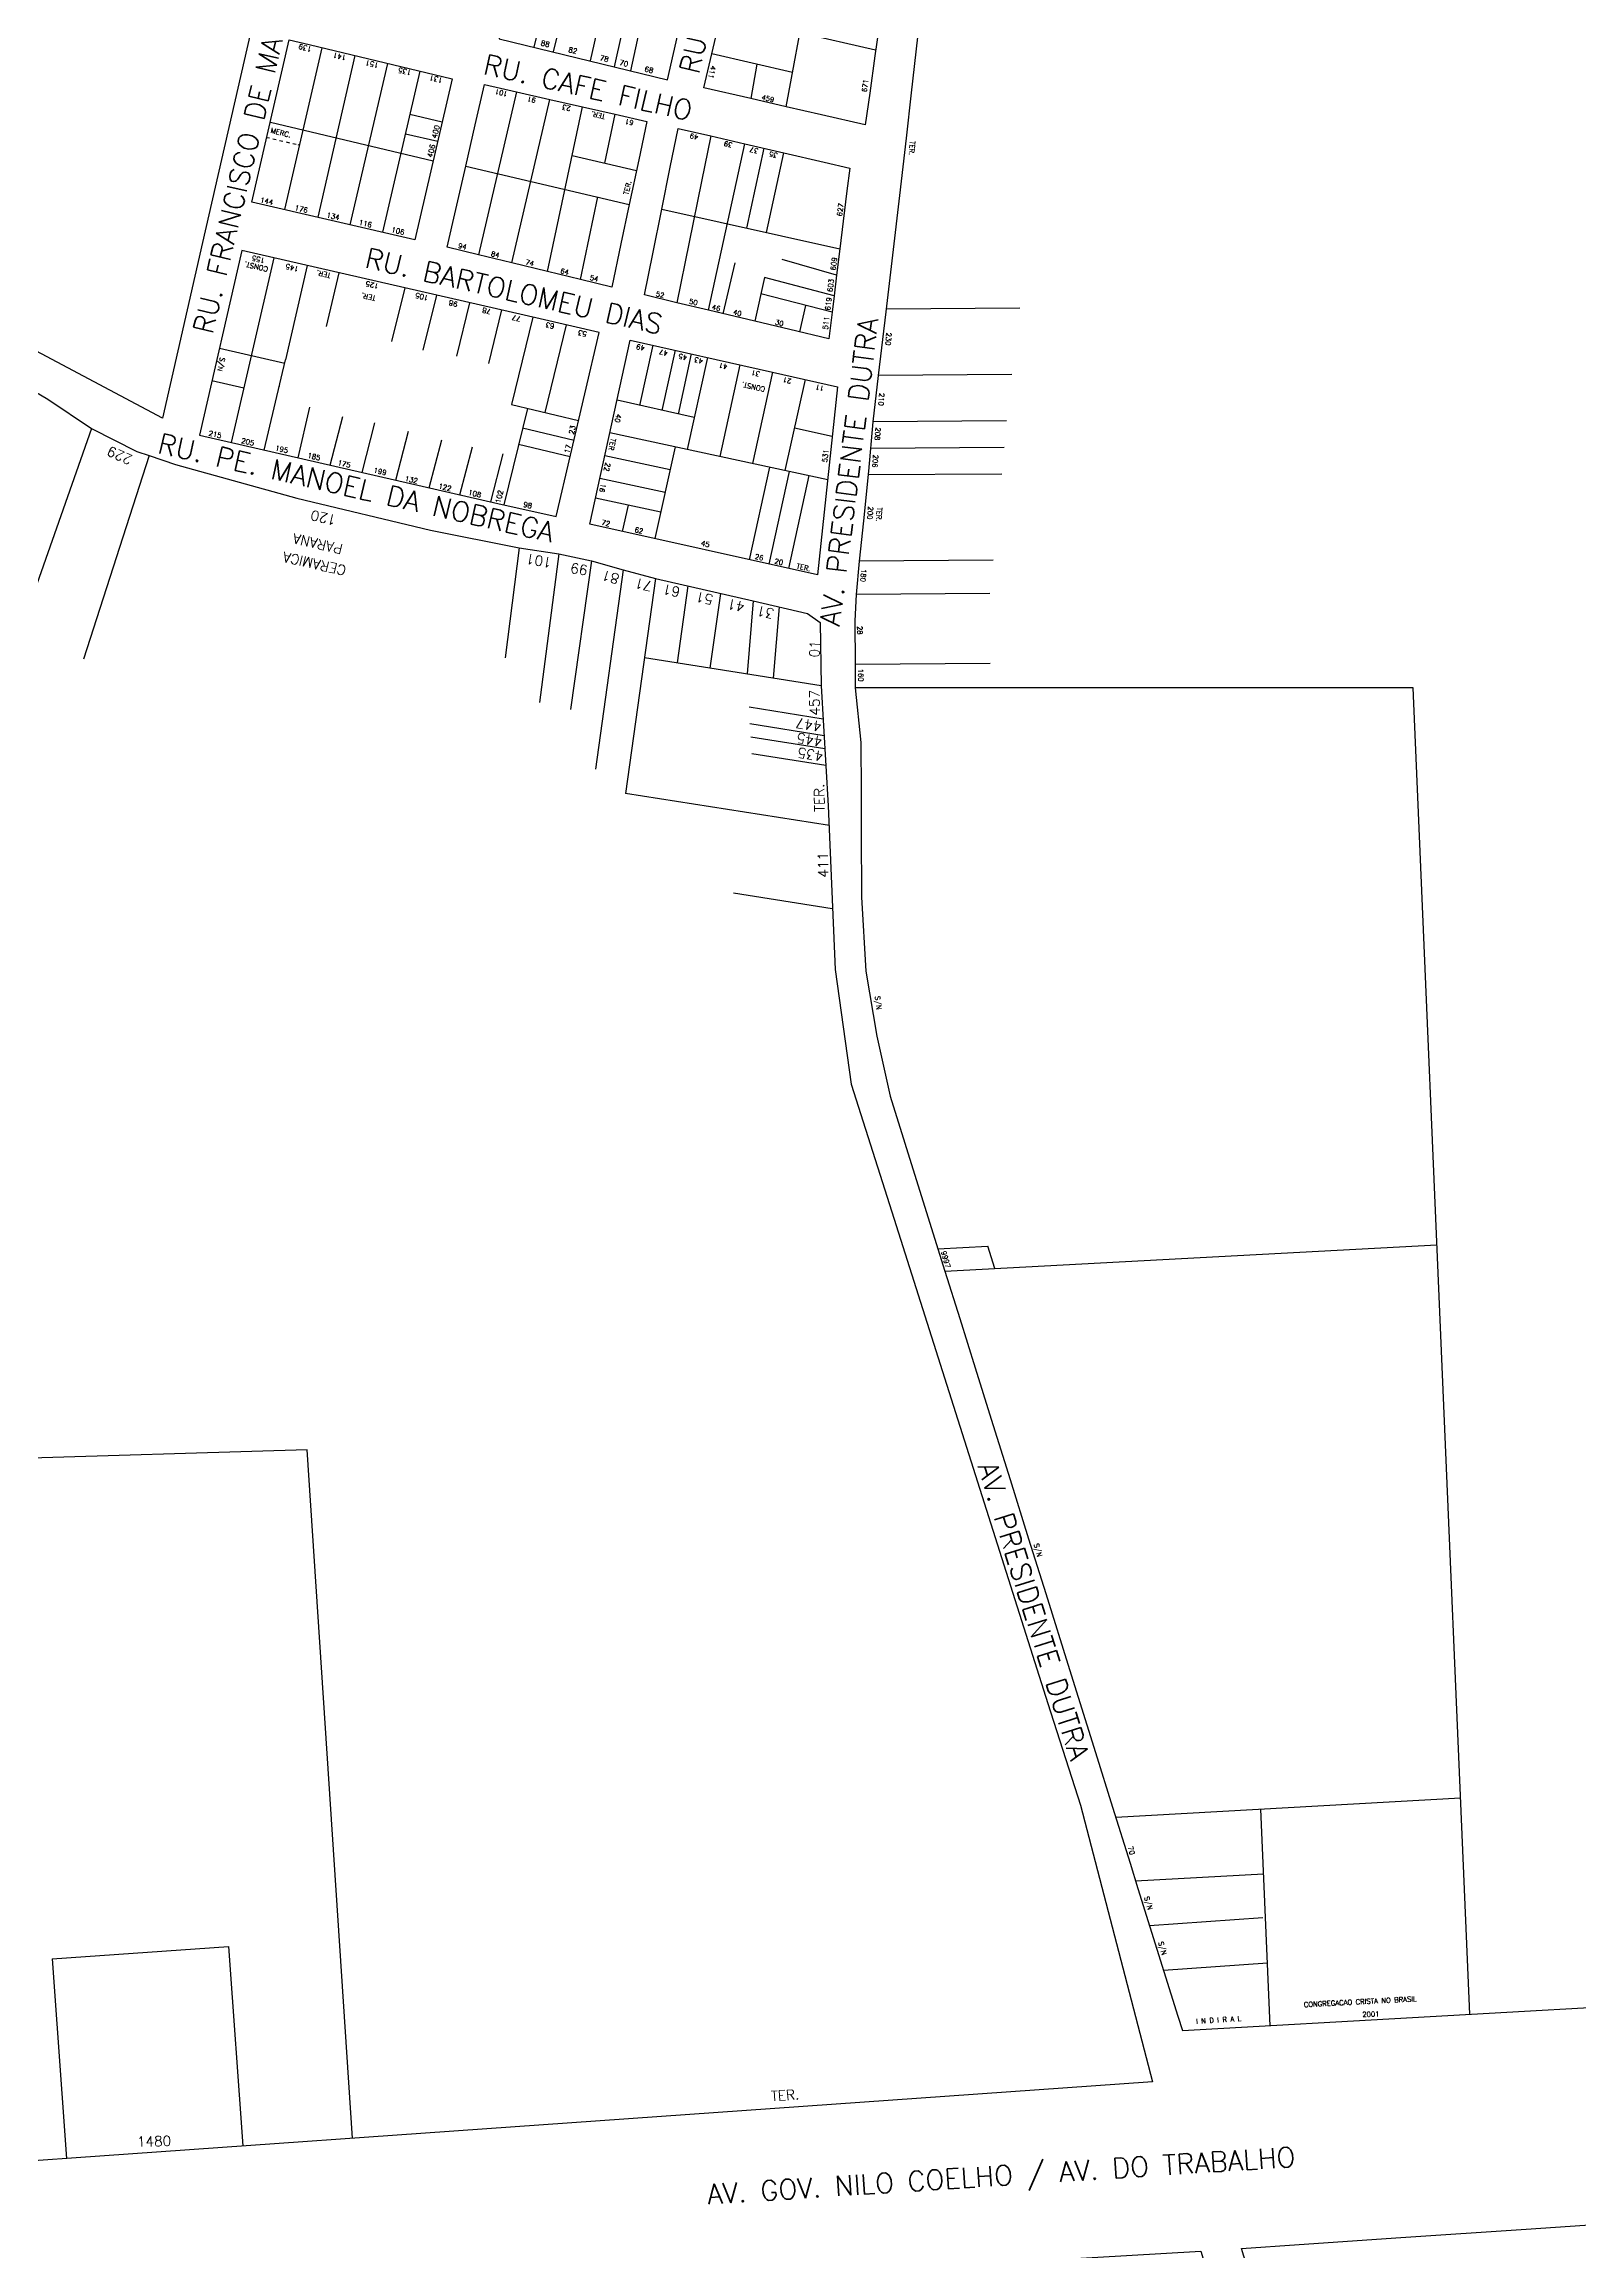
# Model space of a CAD drawing. Extents: x 714896 to 749292, y 8417558 to 8447149.
# Drawn here: x 739214 to 739674, y 8427923 to 8428585 of the extents above; entities that cross this region are included whole.
import ezdxf

# ---------------------------------------------------------------- set-up
doc = ezdxf.new("R2010")
doc.units = 0
doc.header["$MEASUREMENT"] = 0
for name, color, linetype in [('LOTE', 7, 'CONTINUOUS'), ('NUM-PORTA', 7, 'CONTINUOUS'), ('QUADRA', 6, 'CONTINUOUS'), ('REFERENCIA', 7, 'CONTINUOUS'), ('TEXTO', 7, 'CONTINUOUS'), ('TEXTODERUA', 3, 'CONTINUOUS')]:
    doc.layers.add(name, color=color, linetype=linetype)
doc.styles.add('ROMANS', font='ROMANS.SHX', dxfattribs={"height": 1.5})

msp = doc.modelspace()

# ---------------------------------------------------------------- hatches: boundary and pattern name
at = {"layer": 'REFERENCIA', "linetype": 'CONTINUOUS'}
h = msp.add_hatch(dxfattribs=at)
h.set_pattern_fill('FLEX', color=4, scale=30, style=0)
h.set_pattern_definition([(0, (-3.4644, -17.3095), (0, 7.5), [7.5, -7.5]), (45, (4.0356, -17.3095), (4e-16, 7.4999999874), [1.875, -6.85660173, 1.875, -10.60660173])])
edge = h.paths.add_edge_path()
edge.add_spline(control_points=[(739694.78, 8427714.33), (739694.78, 8427714.33), (739689.1, 8427721.52), (739678.38, 8427735.09), (739643.56, 8427750.31), (739675.15, 8427786.72), (739637.25, 8427808.01), (739657.4, 8427838.97), (739640.67, 8427868.18), (739660.65, 8427889.56), (739669.67, 8427911.52), (739689.26, 8427919.3), (739705.08, 8427928.27), (739726.67, 8427932.63), (739747.15, 8427919.03), (739771.63, 8427913.01), (739779.33, 8427890.1), (739793.59, 8427875.67), (739805.98, 8427856.74), (739805.55, 8427833.44), (739796.33, 8427816.93), (739790.03, 8427799.84), (739789.83, 8427781.78), (739781.47, 8427758.55), (739776.29, 8427734.09), (739760.6, 8427720.53), (739751.84, 8427711.85), (739743.75, 8427699.34), (739727.43, 8427702.89), (739714.3, 8427705.04), (739705.05, 8427713.05), (739698.48, 8427713.87), (739694.78, 8427714.33)], knot_values=[0, 0, 0, 0, 0, 28.317554, 53.50103, 90.666695, 116.008305, 150.645248, 174.892814, 204.58549, 227.21684, 244.009133, 264.65436, 283.084695, 305.589236, 336.466006, 350.745831, 374.263143, 397.398079, 416.145421, 440.705394, 453.524656, 470.367842, 493.966703, 527.842709, 541.462858, 554.729137, 565.845802, 582.072808, 597.954401, 606.392136, 617.338316, 617.338316, 617.338316, 617.338316], degree=3, periodic=0)
h.paths.add_polyline_path([(739721.06, 8427804.91), (739730.67, 8427842.19), (739726.32, 8427843.31), (739716.7, 8427806.03)], flags=24)

# ---------------------------------------------------------------- linework, layer by layer
at = {"layer": 'LOTE', "color": 7}
for p, q in [((739414.19, 8428745.18, 520.35), (739377.21, 8428580.01, 523.03)), ((739435.98, 8428566.28, 523.63), (739446.8, 8428624.94, 522.65)), ((739363.6, 8428597.61, 523.21), (739360.33, 8428584.12, 523.03)), ((739369.43, 8428596.18, 523.21), (739366.16, 8428582.7, 523.03)), ((739384.51, 8428578.23, 523.03), (739389.09, 8428598.89, 523.76)), ((739389.37, 8428577.04, 523.03), (739393.95, 8428597.71, 523.76)), ((739462.81, 8428583.22, 525.34), (739440.07, 8428588.41, 522.75)), ((739296.82, 8428583.96, 522.85), (739285.62, 8428535.44, 524.72)), ((739306.66, 8428581.61, 522.85), (739295.56, 8428533.14, 524.72)), ((739437.89, 8428576.59, 2.75), (739413.72, 8428582.1)), ((739316.49, 8428579.25, 522.84), (739305.21, 8428530.91, 524.72)), ((739326.17, 8428576.93, 522.84), (739315.01, 8428528.64, 524.72)), ((739427.19, 8428579.03, 522.67), (739425.38, 8428568.7, 523.63)), ((739355.1, 8428570.73, 524.95), (739343.79, 8428521.86, 525.39)), ((739353.69, 8428519.48, 525.39), (739365.11, 8428568.46, 524.95)), ((739281.34, 8428561.62, 524.76), (739330.17, 8428550.06, 526.11)), ((739323.19, 8428564.05, 525.84), (739332.87, 8428561.75, 526.11)), ((739364.43, 8428516.89, 525.39), (739374.97, 8428566.22, 524.95)), ((739381.65, 8428549.4, 525.08), (739384.72, 8428564.01, 524.95)), ((739280.29, 8428557.09, 524.76), (739281.07, 8428556.91, 524.73)), ((739282.07, 8428556.67, 524.7), (739283.07, 8428556.43, 524.68)), ((739284.08, 8428556.2, 524.66), (739285.08, 8428555.96, 524.65)), ((739286.08, 8428555.73, 524.64), (739287.08, 8428555.49, 524.63)), ((739288.09, 8428555.26, 524.62), (739289.09, 8428555.02, 524.61)), ((739289.59, 8428554.91, 524.61), (739290.09, 8428554.79, 524.61)), ((739321.84, 8428558.2, 525.84), (739331.52, 8428555.91, 526.11)), ((739413.35, 8428557.51, 524.95), (739410.55, 8428543.86, 525.16)), ((739412.69, 8428505.25, 525.39), (739423.57, 8428555.18, 524.95)), ((739339.91, 8428548.51, 525.39), (739388.95, 8428537, 525.39)), ((739371.86, 8428551.69, 525.39), (739391.09, 8428547.18, 525.39)), ((739424.21, 8428529.92, 525.16), (739429.41, 8428553.82, 524.95)), ((739430.06, 8428528.62, 525.16), (739435.25, 8428552.46, 524.95)), ((739410.55, 8428543.86, 525.16), (739403.22, 8428507.53, 525.39)), ((739374.32, 8428514.5, 525.39), (739379.51, 8428539.22, 525.17)), ((739398.71, 8428535.6, 525.32), (739452.08, 8428523.72, 525.66)), ((739282.35, 8428520.96, 525.56), (739269.64, 8428465.6, 527.63)), ((739292.33, 8428518.68, 525.56), (739285.93, 8428490.42, 527.04)), ((739301.89, 8428516.49, 525.56), (739298.06, 8428500.38, 526.55)), ((739417.08, 8428504.21, 525.39), (739420.7, 8428519.47, 525.32)), ((739429.53, 8428515.04, 525.37), (739426.56, 8428501.96, 525.39)), ((739450.35, 8428509.61, 525.66), (739429.53, 8428515.04, 525.37)), ((739451.1, 8428515.76, 525.66), (739434.76, 8428520.45, 525.37)), ((739321.63, 8428511.97, 525.56), (739317.61, 8428495.85, 526.34)), ((739331.18, 8428509.79, 525.56), (739327.06, 8428493.33, 526.27)), ((739449.74, 8428504.65, 525.66), (739428.43, 8428510.2, 525.36)), ((739341.05, 8428507.53, 525.56), (739337.19, 8428491.48, 526.17)), ((739350.6, 8428505.34, 525.56), (739346.73, 8428489.27, 526.08)), ((739359.99, 8428503.19, 525.56), (739353.63, 8428476.99, 526.15)), ((739441.81, 8428506.72, 525.65), (739440, 8428498.77, 525.66)), ((739506.04, 8428505.87), (739465.94, 8428505.58)), ((739370.02, 8428500.88, 525.56), (739363.61, 8428474.59, 525.87)), ((739266.06, 8428493.92), (739285.7, 8428489.44, -0.6)), ((739279.49, 8428463.35, 527.63), (739285.93, 8428490.42, 527.04)), ((739263.84, 8428484.17), (739273.4, 8428481.99, -0.29)), ((739284.08, 8428482.63, -0.6), (739284.14, 8428482.61, -0.6)), ((739503.67, 8428486.01), (739463.57, 8428485.72)), ((739289.64, 8428461.03, 527.63), (739293.19, 8428476.21, 527.13)), ((739358.39, 8428475.85, 526.04), (739351.35, 8428446.93, 527.62)), ((739353.63, 8428476.99, 526.15), (739373.73, 8428472.16, 525.14)), ((739227.7, 8428469.8), (739160.84, 8428279.64)), ((739299.32, 8428458.82, 527.63), (739303.06, 8428473.41, 527.05)), ((739308.84, 8428456.64, 527.63), (739312.65, 8428471.51, 526.97)), ((739318.99, 8428454.32, 527.63), (739322.76, 8428468.98, 526.89)), ((739356.97, 8428470.01, 525.91), (739372.38, 8428466.31, 525.14)), ((739502.05, 8428472.1), (739461.95, 8428471.82)), ((739244.98, 8428461.71), (739225.37, 8428400.68)), ((739328.98, 8428452.04, 527.63), (739332.71, 8428466.45, 526.69)), ((739338.18, 8428449.94, 527.62), (739341.91, 8428464.35, 526.69)), ((739347.45, 8428447.82, 527.62), (739351.18, 8428462.23, 526.69)), ((739355.78, 8428465.15, 525.92), (739371.25, 8428461.44, 525.14)), ((739501.34, 8428464.13), (739461.24, 8428463.85)), ((739500.64, 8428456.16), (739460.54, 8428455.88)), ((739355.93, 8428434.08, 531.8), (739351.76, 8428401.07)), ((739367.79, 8428432.26, 531.8), (739362.07, 8428387.62, 524.06)), ((739377.59, 8428430.11, 531.8), (739371.35, 8428385.55, 524.06)), ((739497.99, 8428430.3), (739457.89, 8428430.01)), ((739387.14, 8428427.48), (739378.78, 8428367.7)), ((739396.78, 8428424.83), (739387.77, 8428360.42)), ((739406.53, 8428422.6), (739403.3, 8428399.51)), ((739416.28, 8428420.37), (739413.14, 8428397.96)), ((739426.06, 8428418.13), (739424.26, 8428396.21)), ((739433.85, 8428416.33), (739432.1, 8428394.97)), ((739497.02, 8428420.35), (739456.92, 8428420.06)), ((739413.14, 8428397.96), (739393.46, 8428401.07)), ((739446.5, 8428392.7), (739413.14, 8428397.96)), ((739497.14, 8428399.35), (739456.63, 8428399.06)), ((739623.93, 8428392.06), (739456.67, 8428392.06)), ((739640.96, 8427994.38), (739623.93, 8428392.06)), ((739447.08, 8428382.71), (739424.84, 8428386.22)), ((739447.37, 8428377.72), (739425.13, 8428381.23)), ((739447.6, 8428373.73), (739425.36, 8428377.24)), ((739447.89, 8428368.74), (739425.65, 8428372.25)), ((739448.94, 8428350.77), (739387.77, 8428360.42)), ((739449.81, 8428325.78), (739420.18, 8428330.46)), ((739292.36, 8428163.6), (739022.88, 8428155.45)), ((739305.99, 8427957.22), (739292.36, 8428163.6)), ((739581.06, 8427990.9), (739578.28, 8428055.89)), ((739268.75, 8428014.74), (739273.07, 8427954.9)), ((739215.88, 8428011.01), (739220.21, 8427951.17))]:
    msp.add_line(p, q, dxfattribs=at)
at = {"layer": 'LOTE', "color": 7, "linetype": 'CONTINUOUS', "flags": 128}
for points in [[(739395.97, 8428494.78), (739392, 8428476.75)], [(739402.7, 8428493.26), (739398.74, 8428475.24)], [(739407.53, 8428492.18), (739403.56, 8428474.15)], [(739412.36, 8428491.09), (739406.29, 8428463.52)], [(739422.12, 8428488.89), (739416.07, 8428461.42)], [(739431.87, 8428486.7), (739425.85, 8428459.32)], [(739441.63, 8428484.5), (739435.62, 8428457.22)], [(739408.39, 8428473.07), (739385.27, 8428478.27)], [(739448.44, 8428454.47), (739383.12, 8428468.5)], [(739449.81, 8428467.39), (739438.43, 8428469.95)], [(739401.17, 8428457.46), (739381.62, 8428461.66)], [(739402.67, 8428464.3), (739396.62, 8428436.8)], [(739399.66, 8428450.63), (739380.11, 8428454.83)], [(739431.03, 8428458.21), (739424.92, 8428430.48)], [(739436.89, 8428456.95), (739430.78, 8428429.17)], [(739442.76, 8428455.69), (739436.63, 8428427.86)], [(739398.37, 8428444.77), (739378.82, 8428448.97)], [(739388.6, 8428446.87), (739386.86, 8428438.98)], [(739483.56, 8428217.18), (739631.08, 8428225.09)], [(739534.77, 8428053.44), (739638.18, 8428059.27)], [(739540.74, 8428034.35), (739579.11, 8428036.51)], [(739544.91, 8428020.99), (739578.93, 8428023.4)], [(739549.09, 8428007.62), (739580.25, 8428009.83)]]:
    msp.add_lwpolyline(points, dxfattribs=at)
at = {"layer": 'LOTE', "color": 7, "linetype": 'CONTINUOUS'}
for points in [[(739481.47, 8428223.86), (739496.45, 8428224.67)], [(739498.54, 8428217.99), (739496.45, 8428224.67)]]:
    msp.add_lwpolyline(points, dxfattribs=at)
at = {"layer": 'LOTE', "color": 7, "flags": 128}
msp.add_lwpolyline([(739215.88, 8428011.01), (739268.75, 8428014.74)], dxfattribs=at)
at = {"layer": 'QUADRA', "color": 6}
for points in [[(739368.57, 8428665.65), (739349.91, 8428586.66), (739400.43, 8428574.35), (739413.98, 8428634.06), (739438.15, 8428740.16), (739388.26, 8428750.65), (739368.57, 8428665.65)], [(739172.89, 8428612.35), (739275.41, 8428588.39), (739261.04, 8428525.61), (739249.04, 8428472.93), (739188.97, 8428504.8), (739148.24, 8428526.13), (739156.45, 8428565.4), (739167.32, 8428613.71), (739172.89, 8428612.35)], [(739292.95, 8428584.89), (739335.87, 8428574.66), (739324.67, 8428526.41), (739275.82, 8428537.71), (739287.02, 8428586.32), (739292.95, 8428584.89)], [(739362.19, 8428502.69), (739272.74, 8428523.16), (739260.1, 8428467.78), (739349.57, 8428447.33), (739367.05, 8428443.41), (739379.89, 8428498.61), (739362.19, 8428502.69)], [(739431.87, 8428486.7), (739451.39, 8428482.31), (739445.42, 8428425.9), (739377.1, 8428441.15), (739389.24, 8428496.29), (739431.87, 8428486.7)]]:
    msp.add_lwpolyline(points, close=True, dxfattribs=at)
at = {"layer": 'QUADRA', "color": 6, "linetype": 'CONTINUOUS'}
for points in [[(739463.81, 8428590.42), (739462.58, 8428581.52), (739461.03, 8428570.34), (739459.71, 8428560.85), (739446.61, 8428563.84), (739435.98, 8428566.28), (739425.38, 8428568.7), (739411.33, 8428571.9), (739413.72, 8428582.1), (739416.11, 8428592.33)], [(739193.31, 8428491.08), (739214.62, 8428478.57), (739227.7, 8428469.8), (739241.34, 8428462.94), (739244.98, 8428461.71), (739252.93, 8428459), (739289.24, 8428448.92), (739329.31, 8428439.33), (739355.93, 8428434.08), (739367.79, 8428432.26), (739377.59, 8428430.11), (739387.14, 8428427.48), (739396.78, 8428424.83), (739426.06, 8428418.13), (739442.39, 8428414.35), (739446.13, 8428411.69), (739446.5, 8428392.7), (739448.6, 8428356.68), (739450.65, 8428307.62), (739455.46, 8428273.19), (739467.66, 8428234.95), (739514.41, 8428087.53), (739524.24, 8428057.04), (739545.82, 8427974.16), (739545.82, 8427974.16), (739336.34, 8427959.37), (739177.74, 8427948.17)], [(739689.07, 8427699.27), (739652.27, 8427722.64), (739630.09, 8427736.72), (739624.59, 8427754.52), (739620.81, 8427766.73), (739617.95, 8427776.01), (739607.36, 8427810.48), (739599.91, 8427834.72), (739592.56, 8427858.66), (739582.45, 8427891.6), (739576.39, 8427911.34), (739572.45, 8427924.16), (739589.79, 8427925.34), (739620.23, 8427927.42), (739657.83, 8427929.98), (739691.46, 8427932.28)]]:
    msp.add_lwpolyline(points, dxfattribs=at)
at = {"layer": 'QUADRA'}
msp.add_lwpolyline([(739475.4, 8428587.15), (739473.48, 8428570.42), (739471.93, 8428556.88), (739469.96, 8428539.69), (739467.88, 8428521.81), (739465.85, 8428504.79), (739463.57, 8428485.72), (739461.95, 8428471.82), (739460.64, 8428456.98), (739459.17, 8428442.15), (739457.89, 8428430.01), (739456.92, 8428420.06), (739456.55, 8428412.14), (739456.63, 8428399.06), (739456.67, 8428392.06), (739458.37, 8428375.64), (739458.44, 8428360.87), (739458.49, 8428348.92), (739458.58, 8428329.33), (739459.83, 8428307.14), (739463.12, 8428287.6), (739467.14, 8428269.69), (739475.98, 8428241.41), (739483.56, 8428217.18), (739488, 8428202.98), (739492.62, 8428188.23), (739497.43, 8428172.83), (739503.09, 8428154.72), (739508.66, 8428136.93), (739513.79, 8428120.52), (739520.91, 8428097.73), (739528.7, 8428072.83), (739533.82, 8428056.45), (739539.07, 8428039.66), (739541.44, 8428032.1), (739545.04, 8428020.57), (739549.22, 8428007.21), (739553.4, 8427993.85), (739554.76, 8427989.49), (739703.26, 8427997.87)], dxfattribs=at)
at = {"layer": 'QUADRA', "color": 6, "linetype": 'CONTINUOUS'}
for points, elevation in [([(739383.72, 8428512.23), (739374.32, 8428514.5), (739364.43, 8428516.89), (739353.69, 8428519.48), (739343.79, 8428521.86), (739334.31, 8428524.15), (739336.9, 8428535.43), (739339.91, 8428548.51), (739342.75, 8428560.9), (739345.51, 8428572.91), (739355.1, 8428570.73), (739365.11, 8428568.46), (739374.97, 8428566.22), (739384.72, 8428564.01), (739394.19, 8428561.86), (739391.76, 8428550.34), (739388.95, 8428537), (739386.46, 8428525.21), (739383.72, 8428512.23)], 525.39), ([(739449.74, 8428504.65), (739448.76, 8428496.69), (739437.08, 8428499.46), (739426.56, 8428501.96), (739412.69, 8428505.25), (739403.22, 8428507.53), (739393.5, 8428509.88), (739395.99, 8428522.2), (739398.71, 8428535.6), (739401.25, 8428548.15), (739403.59, 8428559.72), (739413.35, 8428557.51), (739423.57, 8428555.18), (739435.25, 8428552.46), (739447.33, 8428549.63), (739455.04, 8428547.83), (739454.21, 8428541.07), (739453.09, 8428531.93), (739452.08, 8428523.72), (739451.1, 8428515.76), (739450.35, 8428509.61), (739449.74, 8428504.65)], 525.66)]:
    msp.add_lwpolyline(points, close=True, dxfattribs=dict(at, elevation=elevation))
msp.add_lwpolyline([(739384.15, 8427912.18), (739507.1, 8427920.29), (739560.3, 8427923.33), (739569.57, 8427892.47), (739516.79, 8427817.51), (739384.15, 8427912.18)], close=True, dxfattribs=at)

# ---------------------------------------------------------------- texts
at = {"layer": 'NUM-PORTA', "color": 7, "style": 'ROMANS'}
for s, height, rotation, p in [('139', 1.55, 166.37396, (739293.86, 8428584.22)), ('141', 1.55, 166.37396, (739304.22, 8428581.67)), ('88', 1.547, 346.45901, (739362.3, 8428584.71)), ('82', 1.547, 346.45901, (739370.56, 8428582.7)), ('78', 1.547, 346.45297, (739379.99, 8428580.28)), ('151', 1.55, 166.3774, (739313.93, 8428579.36)), ('135', 1.547, 166.26862, (739323.72, 8428577.13)), ('131', 1.547, 166.26862, (739333.13, 8428574.87)), ('70', 1.547, 346.45297, (739385.84, 8428578.86)), ('68', 1.547, 346.5651, (739393.38, 8428576.9)), ('411', 1.494, 257.01041, (739413.46, 8428578.7)), ('101', 1.485, 167.16981, (739352.59, 8428570.76)), ('91', 1.485, 167.17009, (739361.06, 8428568.82)), ('459', 1.468, 346.95235, (739428.51, 8428568.44)), ('400', 1.547, 76.26862, (739331.21, 8428556.68)), ('23', 1.485, 167.16838, (739371.52, 8428566.39)), ('61', 1.485, 167.16838, (739390.35, 8428562.11)), ('406', 1.547, 76.26862, (739329.87, 8428550.92)), ('49', 1.485, 167.16512, (739409.76, 8428557.78)), ('39', 1.485, 167.16512, (739419.99, 8428555.45)), ('37', 1.485, 167.16512, (739427.76, 8428553.66)), ('35', 1.485, 167.16512, (739433.55, 8428552.31)), ('144', 1.538, 346.67386, (739278.16, 8428537.68)), ('176', 1.541, 346.79399, (739288.52, 8428535.31)), ('134', 1.541, 346.79975, (739298.06, 8428533.14)), ('116', 1.541, 346.78966, (739307.73, 8428530.94)), ('106', 1.54, 346.73889, (739317.5, 8428528.71)), ('155', 1.528, 166.87779, (739279.81, 8428520.82)), ('94', 1.476, 346.72477, (739337.53, 8428523.99)), ('84', 1.473, 346.63962, (739347.37, 8428521.54)), ('609', 1.527, 82.94658, (739450.77, 8428517.13)), ('145', 1.529, 166.98978, (739289.94, 8428518.33)), ('74', 1.473, 346.63962, (739357.73, 8428519.04)), ('64', 1.473, 346.63225, (739368.17, 8428516.39)), ('54', 1.473, 346.63273, (739377.01, 8428514.39)), ('603', 1.526, 82.96327, (739449.82, 8428510.65)), ('125', 1.529, 167.03133, (739313.95, 8428513.17)), ('105', 1.529, 167.03133, (739328.82, 8428509.65)), ('98', 1.529, 167.03293, (739337.62, 8428507.7)), ('52', 1.473, 346.63018, (739396.79, 8428509.5)), ('50', 1.473, 346.62726, (739406.78, 8428507.29)), ('619', 1.526, 82.96327, (739449.15, 8428505.16)), ('78', 1.529, 167.03475, (739347.62, 8428505.51)), ('77', 1.529, 167.01465, (739356.57, 8428503.32)), ('63', 1.529, 166.99785, (739366.64, 8428501.12)), ('46', 1.473, 346.62327, (739413.59, 8428505.55)), ('40', 1.473, 346.62327, (739419.95, 8428504.04)), ('30', 1.473, 346.62327, (739432.53, 8428501.05)), ('511', 1.525, 82.96516, (739448.46, 8428499.42)), ('53', 1.529, 166.79023, (739376.35, 8428498.76)), ('49', 1.504, 167.28629, (739393.74, 8428494.57)), ('230', 1.5, 265.48943, (739466.06, 8428498.62)), ('S/N', 1.524, 257.16104, (739266.32, 8428491.27)), ('47', 1.504, 167.28629, (739400.65, 8428493.02)), ('45', 1.504, 167.28629, (739406.4, 8428491.73)), ('43', 1.504, 167.28629, (739411.15, 8428490.66)), ('41', 1.504, 167.28629, (739418.5, 8428489)), ('31', 1.504, 167.28629, (739428.24, 8428486.81)), ('21', 1.504, 167.28629, (739437.69, 8428484.68)), ('11', 1.504, 167.28629, (739447.5, 8428482.48)), ('210', 1.5, 265.48943, (739463.93, 8428480.54)), ('215', 1.524, 347.16104, (739262.7, 8428467.73)), ('23', 1.524, 77.00119, (739372.29, 8428467.96)), ('40', 1.504, 257.28629, (739385.11, 8428474.29)), ('208', 1.5, 265.48943, (739462.83, 8428470.16)), ('229', 3, 156.0112, (739240.27, 8428461.54)), ('205', 1.524, 347.16104, (739272.5, 8428465.49)), ('195', 1.524, 347.17314, (739282.68, 8428463.28)), ('185', 1.524, 347.17314, (739292.36, 8428461.07, 0)), ('17', 1.524, 77.00119, (739370.96, 8428462.26)), ('531', 1.504, 82.5759, (739448.21, 8428459.59)), ('206', 1.5, 265.48943, (739462.11, 8428462.02)), ('175', 1.524, 347.18864, (739301.39, 8428458.9)), ('199', 1.524, 347.18152, (739312.16, 8428456.63)), ('132', 1.524, 347.18806, (739321.54, 8428454.14)), ('22', 1.504, 257.28629, (739381.89, 8428459.67)), ('122', 1.524, 347.18164, (739331.6, 8428451.87)), ('108', 1.524, 347.16911, (739340.54, 8428449.98)), ('102', 1.524, 77.16911, (739350.3, 8428447.31)), ('16', 1.504, 257.28629, (739380.51, 8428453.4)), ('120', 3, 167.25626, (739301.34, 8428443.67)), ('98', 1.524, 347.11494, (739357.05, 8428446.37)), ('200', 1.5, 265.48943, (739460.6, 8428446.47)), ('45', 1.504, 347.28629, (739410.33, 8428434.74)), ('101', 3, 169.7972, (739365.91, 8428430.96)), ('99', 3, 170.75642, (739376.63, 8428428.72)), ('26', 1.504, 347.28629, (739426.46, 8428430.76)), ('20', 1.504, 347.28629, (739432.36, 8428429.38)), ('81', 3, 163.97135, (739386.22, 8428425.98)), ('71', 3, 166.93012, (739396.06, 8428423.84)), ('61', 3, 167.95428, (739404.44, 8428422.11)), ('180', 1.5, 265.48943, (739458.52, 8428427.71)), ('51', 3, 167.95428, (739414.32, 8428419.86)), ('41', 3, 167.95428, (739423.78, 8428417.69)), ('31', 3, 167.95428, (739432.61, 8428415.66)), ('28', 1.5, 271.15998, (739457.31, 8428410.59)), ('01', 3, 87.37413, (739445.89, 8428401.11)), ('160', 1.5, 271.15998, (739457.56, 8428397.77)), ('457', 3, 91.21952, (739446.09, 8428383.75)), ('447', 3, 170.60721, (739446.77, 8428381.85)), ('445', 3, 170.60721, (739447.03, 8428377.36)), ('435', 3, 170.60721, (739447.29, 8428372.94)), ('411', 3, 91.21952, (739448.65, 8428335.16)), ('S/N', 1.5, 277.10496, (739462.59, 8428299.6)), ('9997', 1.5, 286, (739482.43, 8428222.96)), ('S/N', 1.5, 286, (739510.2, 8428135.3)), ('70', 1.5, 286, (739538.39, 8428044.51)), ('S/N', 1.5, 286, (739543.3, 8428029.47)), ('S/N', 1.5, 286, (739547.52, 8428015.96))]:
    msp.add_text(s, height=height, rotation=rotation, dxfattribs=at).set_placement(p)
at = {"layer": 'NUM-PORTA', "style": 'ROMANS'}
for s, height, rotation, p in [('671', 1.486, 82.2048, (739460.12, 8428570.58)), ('627', 1.526, 82.96947, (739452.69, 8428533.35)), ('72', 1.497, 347.32267, (739380.5, 8428441)), ('62', 1.497, 347.32267, (739390.41, 8428438.79)), ('2001', 1.5, 2.38076, (739608.74, 8427993.57))]:
    msp.add_text(s, height=height, rotation=rotation, dxfattribs=at).set_placement(p)
at = {"layer": 'TEXTO', "style": 'ROMANS'}
for s, height, rotation, p in [('TER.', 1.485, 167.16789, (739381.81, 8428564)), ('MERC.', 1.52, 345.78141, (739281.3, 8428558.52)), ('TER.', 1.5, 265.41863, (739473.13, 8428556.03)), ('TER.', 1.485, 77.16789, (739388.67, 8428539.77)), ('CONST.', 1.526, 166.70635, (739280.78, 8428518.24)), ('TER.', 1.529, 167.02379, (739299.57, 8428516.35)), ('TER.', 1.529, 167.02379, (739313.04, 8428509.55)), ('PARANA', 3, 167.25626, (739303.27, 8428435.06)), ('CERAMICA', 3, 167.25626, (739304.28, 8428428.61)), ('CONGREGACAO CRISTA NO BRASIL', 1.5, 2.97097, (739591.2, 8427996.52)), ('I N D I R A L', 1.5, 3.64638, (739558.91, 8427991.54)), ('TER.', 3, 4.03972, (739431.53, 8427968.32)), ('1480', 3, 1.63785, (739241.37, 8427954.66))]:
    msp.add_text(s, height=height, rotation=rotation, dxfattribs=at).set_placement(p)
at = {"layer": 'TEXTO', "color": 7, "style": 'ROMANS'}
for s, height, rotation, p in [('CONST.', 1.504, 167.28629, (739429.79, 8428482.24)), ('TER', 1.504, 257.28629, (739383.5, 8428466.99)), ('TER.', 1.5, 265.48943, (739463.26, 8428446.21)), ('TER.', 1.504, 347.28629, (739438.99, 8428427.9)), ('TER.', 3, 91.15579, (739447.49, 8428354.87))]:
    msp.add_text(s, height=height, rotation=rotation, dxfattribs=at).set_placement(p)
at = {"layer": 'TEXTODERUA', "style": 'ROMANS'}
for s, rotation, p in [('RU. TENETE OVIDIO ', 77.03547, (739409.75, 8428575.75)), ('RU. FRANCISCO DE MACEDO', 76.58091, (739263.94, 8428497.75)), ('RU. CAFE FILHO', 347.18841, (739344.84, 8428576.19)), ('RU. BARTOLOMEU DIAS', 347.18841, (739309.33, 8428518.16)), ('AV. PRESIDENTE DUTRA', 82.79785, (739451.96, 8428410.28)), ('RU. PE. MANOEL DA NOBREGA', 347.18841, (739247.23, 8428462.58)), ('AV. PRESIDENTE DUTRA ', 287.47769, (739493.32, 8428158.77)), ('AV. GOV. NILO COELHO / AV. DO TRABALHO', 3.6635, (739412.51, 8427937.4))]:
    msp.add_text(s, height=6, rotation=rotation, dxfattribs=at).set_placement(p)

doc.saveas('drawing.dxf')
